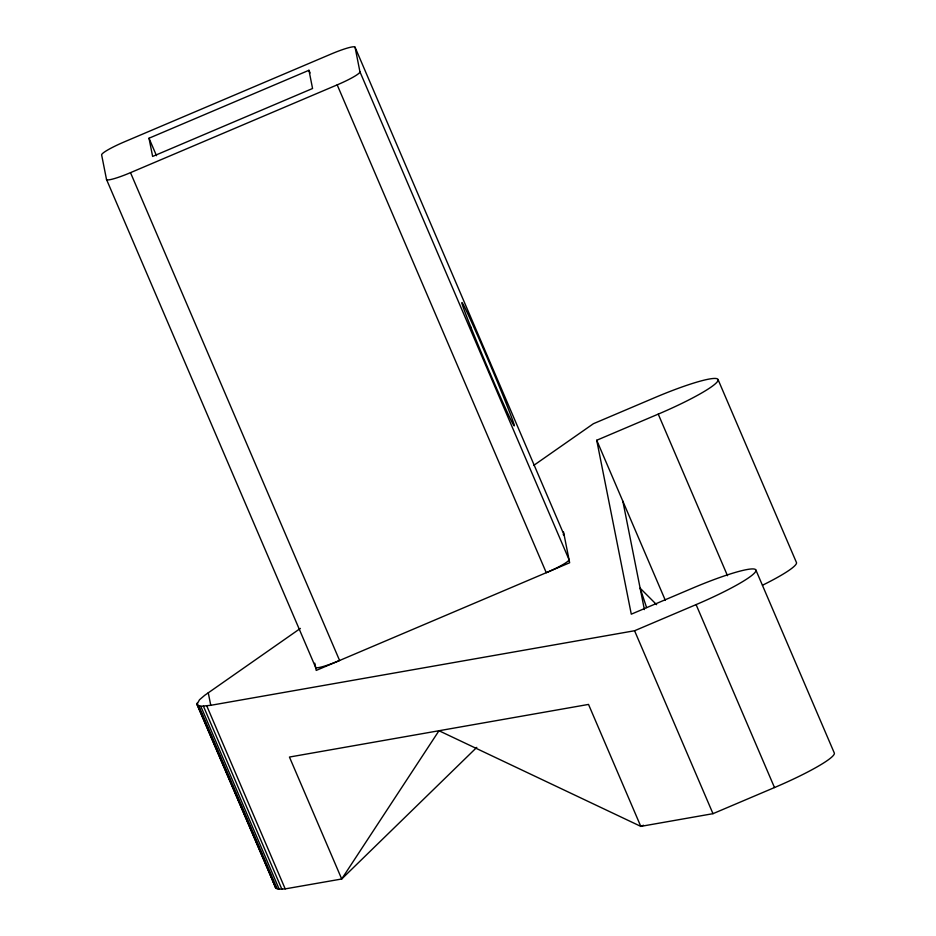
<?xml version="1.0" encoding="UTF-8"?>
<svg xmlns="http://www.w3.org/2000/svg" width="936" height="936" viewBox="0 0 936 936"><rect width="100%" height="100%" fill="white"/><g stroke="black" fill="none" stroke-linecap="round" stroke-linejoin="round"><path stroke-width="1.4" d="M476.787 747.373L341.71 878.998L285.199 888.884L279.197 889.2L275.933 888.252L196.946 704.375L199.497 699.765L204.68 695.331L300.374 628.419M275.348 887.305L268.62 870.035M533.625 465.473L593.436 423.692L654.954 397.566A66.854 8.26 -23.2 0 1 718.111 379.712L796.513 562.653A66.854 8.26 -23.2 0 1 762.501 585.234M308.95 70.282L312.565 88.499L152.626 156.441L149.011 138.224L308.95 70.282L310.097 72.973M130.502 172.657L337.194 84.872A25.401 3.136 -23.2 0 0 359.939 71.791L355.072 47.28A25.401 3.136 -23.2 0 0 331.075 54.054L124.383 141.851A25.401 3.136 -23.2 0 0 101.638 154.931L106.505 179.443L315.584 667.274A25.401 3.136 -23.2 0 0 339.592 660.488L130.502 172.657A25.401 3.136 -23.2 0 1 106.505 179.443M643.453 825.248L640.797 826.383L588.522 704.422L289.446 757.048L341.71 878.998L438.984 730.735L640.797 826.383L712.986 813.677L774.493 787.55A66.854 8.26 -23.2 0 0 834.362 753.141L755.96 570.199A66.854 8.26 -23.2 0 0 692.804 588.054L631.285 614.18L596.723 440.259L658.242 414.121A66.854 8.26 -23.2 0 0 718.111 379.712M196.946 704.375L197.519 705.311L200.795 706.27L210.764 705.311L634.573 630.747L696.091 604.609A66.854 8.26 -23.2 0 0 755.96 570.199M656.604 604.668L640.142 588.194L646.589 607.569M658.242 414.121L727.494 575.698M696.091 604.609L774.493 787.55M596.723 440.259L665.367 600.409M634.573 630.747L712.986 813.677M355.072 47.28L564.151 535.1A25.401 3.136 -23.2 0 0 563.191 534.631M359.939 71.791L569.029 559.623A25.401 3.136 -23.2 0 1 546.273 572.692L337.194 84.872M149.011 138.224L156.499 155.692M206.786 705.943L285.199 888.884M203.463 706.259L281.865 889.2M200.795 706.27L279.197 889.2M198.806 705.943L277.208 888.884M197.086 703.123L199.953 709.804M201.088 712.471L202.808 716.485M203.954 719.152L205.674 723.154M206.821 725.833L208.529 729.834M209.676 732.502L220.557 757.879M221.692 760.547L230.853 781.911M231.999 784.579L233.719 788.592M234.854 791.259L236.574 795.261M237.721 797.928L238.867 800.608M240.587 804.609L248.59 823.306M249.736 825.973L251.456 829.975M252.603 832.654L258.898 847.337M260.044 850.005L261.752 854.018M262.899 856.686L264.619 860.687M265.765 863.366L267.485 867.368M197.519 705.311L275.933 888.252M622.861 501.228L644.389 609.582M563.53 531.952L569.65 562.758L316.216 670.422L314.777 663.179M208.26 692.757L210.764 705.311M470.866 327.167A66.854 1.732 67 0 0 513.852 425.47A66.854 1.732 67 0 0 479.829 340.645A66.854 1.732 67 0 0 470.866 327.167"/></g></svg>
